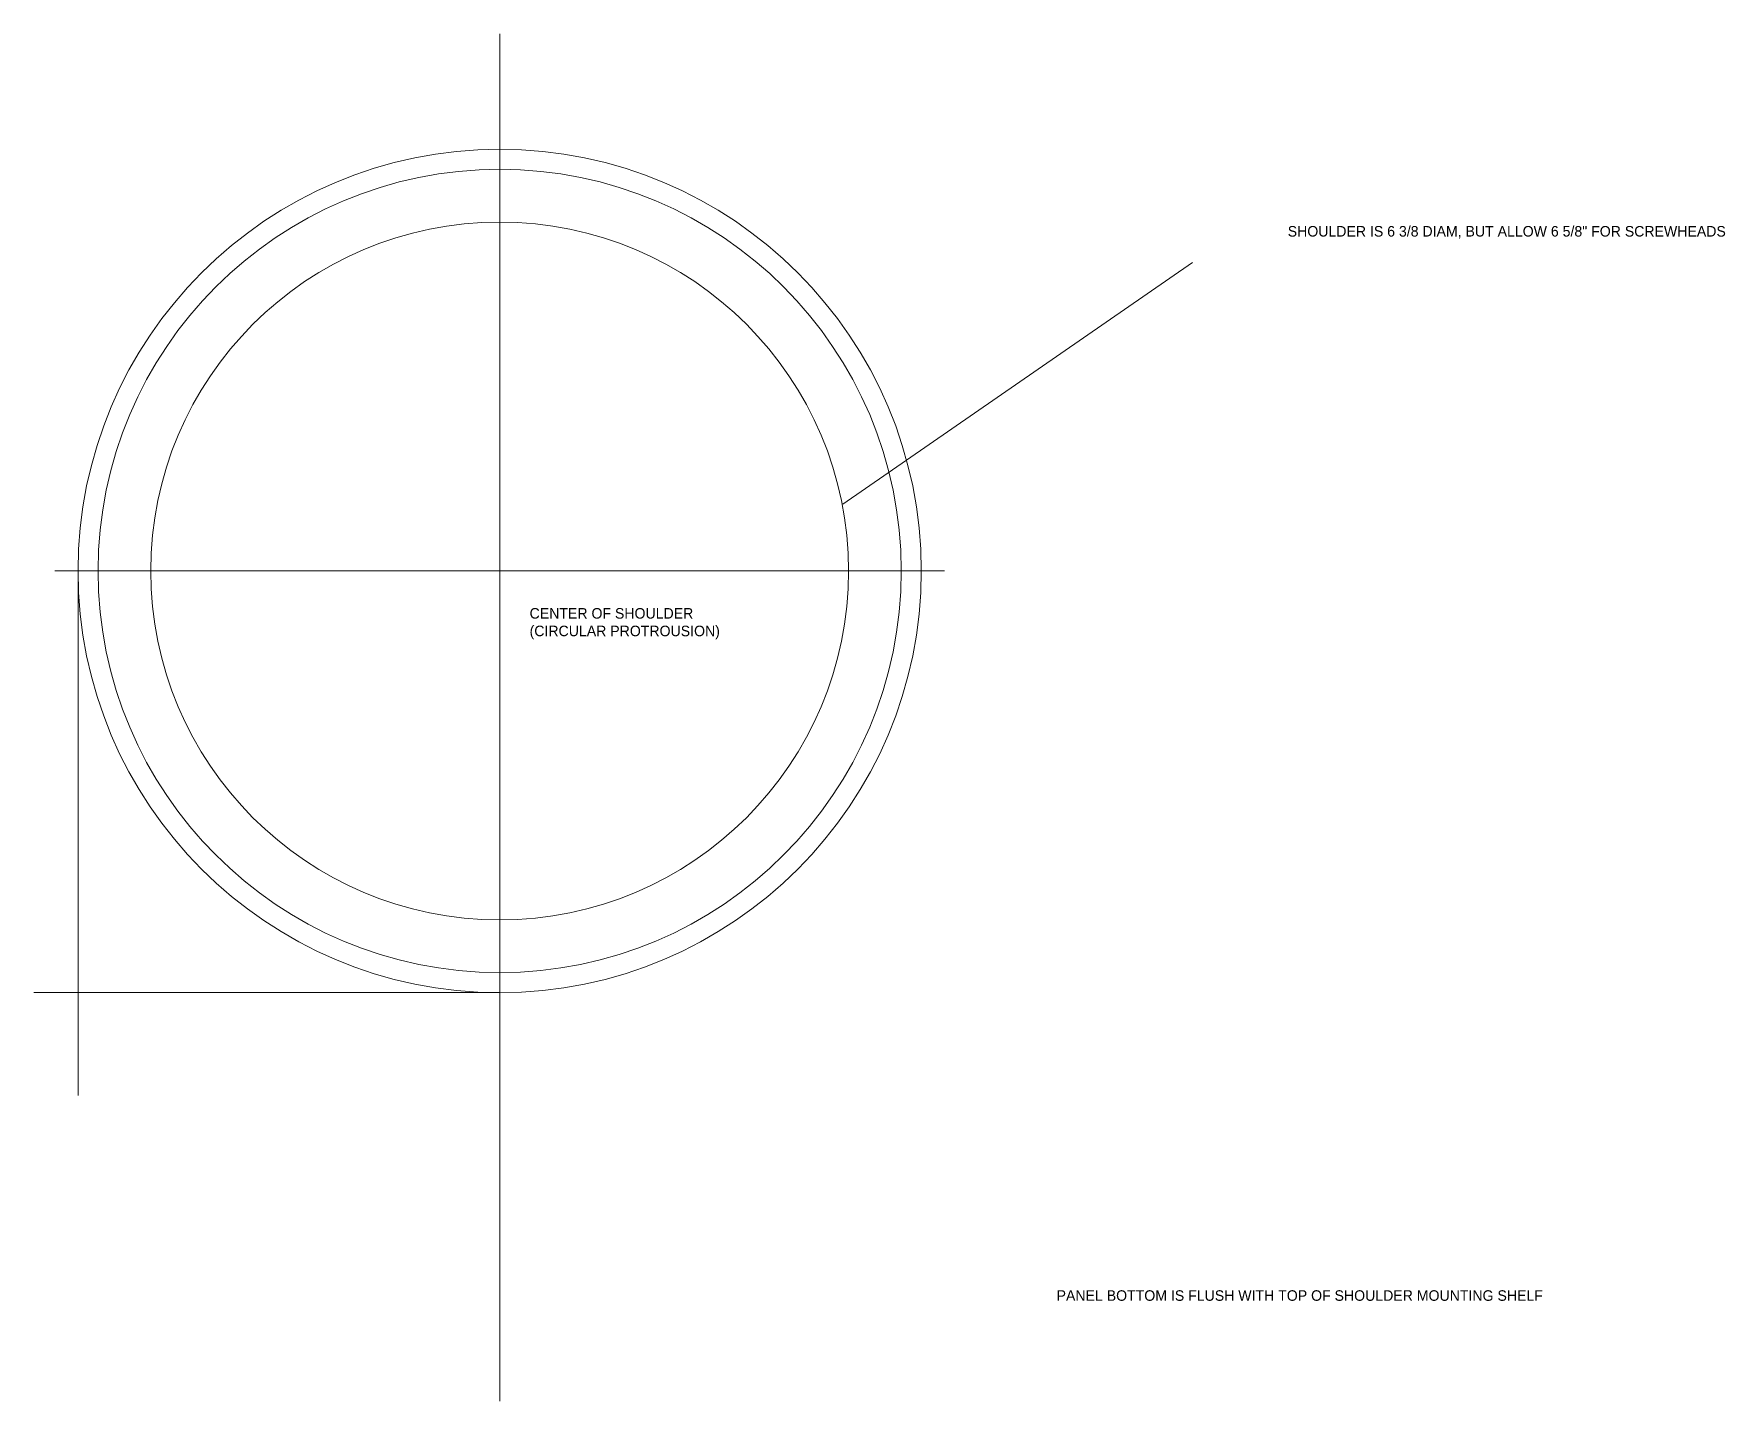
# Model space of a CAD drawing. Extents: x -0.4 to 15.6, y -3.9 to 9.1.
import ezdxf

# ---------------------------------------------------------------- set-up
doc = ezdxf.new("R2010")
doc.units = 0
doc.header["$MEASUREMENT"] = 0
doc.layers.add('holes', color=1, linetype='Continuous')
doc.layers.add('outline', color=3, linetype='Continuous')

msp = doc.modelspace()

# ---------------------------------------------------------------- linework, layer by layer
at = {"linetype": 'Continuous', "lineweight": 0}
msp.add_line((-0.22, 4), (8.22, 4), dxfattribs=at)
at = {"linetype": 'Continuous', "lineweight": 0, "flags": 128}
for points in [[(4, 9.095), (4, -3.875)], [(7.255, 4.633), (10.575, 6.927)], [(0, 4), (0, -0.975)], [(4, 0), (-0.42, 0)]]:
    msp.add_lwpolyline(points, dxfattribs=at)
at = {"linetype": 'Continuous', "lineweight": 0}
msp.add_circle((4, 4), 3.81, dxfattribs=at)
at = {"layer": 'holes', "linetype": 'Continuous', "lineweight": 0}
msp.add_circle((4, 4), 3.31, dxfattribs=at)
at = {"layer": 'outline', "linetype": 'Continuous', "lineweight": 0}
msp.add_circle((4, 4), 4, dxfattribs=at)

# ---------------------------------------------------------------- texts
at = {"linetype": 'Continuous', "lineweight": 0}
for s, p in [('SHOULDER IS 6 3/8 DIAM, BUT ALLOW 6 5/8" FOR SCREWHEADS', (11.477, 7.172)), ('CENTER OF SHOULDER', (4.284, 3.548)), ('(CIRCULAR PROTROUSION)', (4.284, 3.381)), ('PANEL BOTTOM IS FLUSH WITH TOP OF SHOULDER MOUNTING SHELF', (9.284, -2.923))]:
    msp.add_text(s, height=0.1, dxfattribs=at).set_placement(p)

doc.saveas('drawing.dxf')
